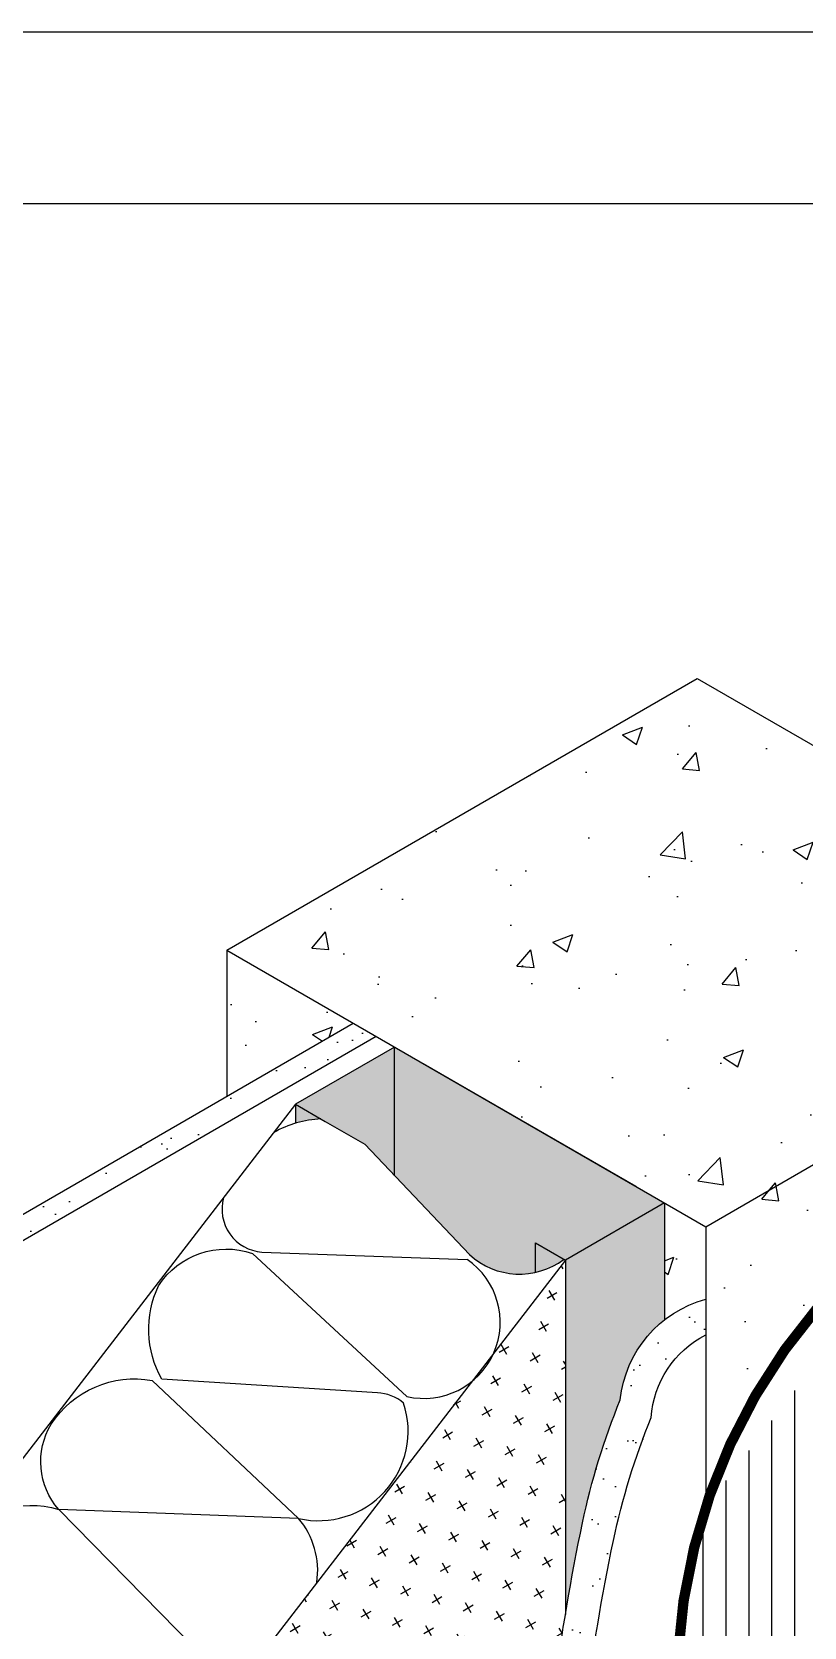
# Model space of a CAD drawing. Extents: x 0 to 51, y 0 to 66.
# Drawn here: x 9.98 to 16.73, y 52.06 to 66 of the extents above; entities that cross this region are included whole.
import ezdxf

# ---------------------------------------------------------------- set-up
doc = ezdxf.new("R2010")
doc.units = 0
doc.header["$LTSCALE"] = 1.5
doc.header["$MEASUREMENT"] = 0
doc.linetypes.add('DASHED', pattern=[0.75, 0.5, -0.25])
doc.layers.get('DEFPOINTS').update_dxf_attribs({"linetype": 'CONTINUOUS'})
for name, color, linetype in [('INSULATION', 40, 'CONTINUOUS'), ('STRUCTURE', 252, 'CONTINUOUS'), ('STRUCTURE_SHADING', 254, 'CONTINUOUS'), ('TYVEK', 160, 'DASHED'), ('W', 7, 'CONTINUOUS')]:
    doc.layers.add(name, color=color, linetype=linetype)
pattern_1 = [(49.99999999999999, (45.453125, 3.296875), (1.793150456501884, -0.1568803374564878), [0.1875, -2.0625]), (355, (45.453125, 3.296875), (-0.3468783340325, 1.88048033425003), [0.15, -1.65]), (100.4514, (45.6025542, 3.28380165), (1.446273454285054, 1.723598855152384), [0.159350475, -1.75285528]), (46.18420000000001, (45.453125, 3.796875), (2.668102621564111, -0.4137975358225452), [0.28125, -3.09375]), (96.6356, (45.6754668625, 3.7623917325), (2.336656763871758, 2.435294677251104), [0.23902572, -2.6292825]), (351.1842, (45.453125, 3.796875), (2.336654862834068, 2.435296502313312), [0.225, -2.475]), (21, (45.703125, 3.671875), (1.492267630296154, -1.006547226663347), [0.1875, -2.0625]), (326.0000000000001, (45.703125, 3.671875), (0.6082883298039543, 1.812875112617133), [0.15, -1.65]), (71.4514, (45.8274805825, 3.587995985), (2.100556571453725, 0.806326241774881), [0.159350475, -1.75285528]), (37.50000000000001, (45.453125, 3.296875), (0.03039963829322667, 0.8322346345782787), [0, -1.63, 0, -1.675, 0, -1.65625]), (7.499999999999999, (45.453125, 3.296875), (0.6576738436053715, 0.9860292797059006), [0, -0.955, 0, -1.5925, 0, -0.63125]), (327.5, (44.895625, 3.296875), (1.334556090431023, -0.0563871793359495), [0, -0.625, 0, -1.95, 0, -2.5875]), (317.5, (44.645625, 3.296875), (1.457965423355966, 0.2502624558307941), [0, -0.8125, 0, -1.295, 0, -1.8375])]

msp = doc.modelspace()

# ---------------------------------------------------------------- hatches: boundary and pattern name
at = {"layer": 'INSULATION', "linetype": 'CONTINUOUS'}
h = msp.add_hatch(dxfattribs=at)
h.set_pattern_fill('CROSS', color=256, scale=0.8, angle=30, style=0)
h.set_pattern_definition([(30, (45.453125, 3.296875), (0.07320508075688777, 0.2732050807568878), [0.1, -0.3]), (120, (45.52142627018922, 3.278573729810778), (-0.2732050807568877, 0.07320508075688778), [0.09999999999999998, -0.2999999999999999])])
h.paths.add_polyline_path([(14.35408040833416, 50.59395994693268, 0.04479910819463599), (14.55163102151603, 51.50216927125451, -0.00933874417187991), (14.64735781579769, 52.16551832553501), (14.64735781579769, 55.26494496438183), (14.02131728739993, 54.45306345963127, -0.1217965596194791), (13.82620671620594, 54.20003405187209), (11.10111406090842, 50.66599396148046), (11.10111406090842, 36.88052733717185), (11.19150772301303, 36.93271614232098), (11.19150772301301, 46.8236696667898), (11.68246174263098, 47.09156364628179), (12.70751237584894, 48.06930860529555, 0.03370422444086459), (13.21498259496956, 48.62326448952707, 0.01612494577826852), (13.82873890405718, 49.44416952676993, 0.05565526587535751), (14.15766370504834, 50.04833180140054, 0.02091384948871564)])
at = {"layer": 'STRUCTURE', "linetype": 'CONTINUOUS'}
h = msp.add_hatch(dxfattribs=at)
h.set_pattern_fill('AR-CONC', color=256, scale=0.25, style=0)
h.set_pattern_definition(pattern_1)
h.paths.add_polyline_path([(19.98803048834602, 57.93150615923236), (15.80004019840951, 60.34944348049081), (11.68641953043342, 57.9744434804908), (15.87440982036994, 55.55650615923246)])
h = msp.add_hatch(dxfattribs=at)
h.set_pattern_fill('AR-CONC', color=256, scale=0.25, style=0)
h.set_pattern_definition(pattern_1)
h.paths.add_polyline_path([(15.87440982036993, 55.55650615923244), (15.5133832195822, 55.76494496438184), (15.51338321958221, 54.74155981127512, -0.09987209927354443), (15.87440982036993, 54.92280433373498)])
h.paths.add_polyline_path([(12.79362808484581, 57.33519632355176), (11.68641953043342, 57.9744434804908), (11.68641953043341, 56.69594916661272)])
h = msp.add_hatch(dxfattribs=at)
h.set_pattern_fill('AR-CONC', color=256, scale=0.25, style=0)
h.set_pattern_definition(pattern_1)
h.paths.add_polyline_path([(17.93122015435794, 55.79780433373489), (19.98803048834601, 56.98530433373495), (19.98803048834601, 57.93150615923236), (15.87440982036994, 55.55650615923244), (15.87440982036993, 53.10438104914047, -0.170479842137223)])
h = msp.add_hatch(dxfattribs=at)
h.set_pattern_fill('AR-SAND', color=256, scale=0.25, style=0)
h.set_pattern_definition([(37.50000000000001, (109.8774023421087, 3.296875), (-0.01574833952740204, 0.4817059422532897), [0, -0.38, 0, -0.425, 0, -0.40625]), (7.499999999999999, (109.8774023421087, 3.296875), (0.4424441763169318, 0.7055365163074351), [0, -0.205, 0, -0.3425, 0, -0.13125]), (327.5, (109.5699023421087, 3.296875), (0.7785354654378738, 0.001414763384241124), [0, -0.125, 0, -0.45, 0, -0.5875]), (317.5, (109.5699023421087, 3.296875), (0.7515316511430733, 0.2194188912335623), [0, -0.0625, 0, -0.295, 0, -0.3375])])
h.paths.add_polyline_path([(12.99220531418469, 57.22054770673802), (12.79362808484582, 57.33519632355176), (8.381358926171998, 54.78777153705442), (8.57993615551085, 54.6731229202407)])
h.paths.add_polyline_path([(8.579936155510836, 54.6731229202407), (8.381358926172013, 54.7877715370544), (8.381358926171956, 38.45077869634183), (8.579936155510467, 38.3361300795283)])
h = msp.add_hatch(dxfattribs=at)
h.set_pattern_fill('AR-SAND', color=256, scale=0.25, style=0)
h.set_pattern_definition([(37.50000000000001, (45.453125, 3.296875), (-0.01574833952740204, 0.4817059422532897), [0, -0.38, 0, -0.425, 0, -0.40625]), (7.499999999999999, (45.453125, 3.296875), (0.4424441763169318, 0.7055365163074351), [0, -0.205, 0, -0.3425, 0, -0.13125]), (327.5, (45.145625, 3.296875), (0.7785354654378738, 0.001414763384241124), [0, -0.125, 0, -0.45, 0, -0.5875]), (317.5, (45.145625, 3.296875), (0.7515316511430733, 0.2194188912335623), [0, -0.0625, 0, -0.295, 0, -0.3375])])
h.paths.add_polyline_path([(12.9781453145316, 47.91305860529555, 0.03370422444086459), (13.48561553365222, 48.46701448952707, 0.01612494577826852), (14.09937184273984, 49.28791952676993, 0.05565526587535751), (14.428296643731, 49.89208180140054, 0.02091384948871564), (14.62471334701682, 50.43770994693268, 0.04479910819463599), (14.8222639601987, 51.34591927125451, -0.02073115222964426), (15.06817074273901, 52.81276828487336, -0.04506024657635373), (15.39800675146749, 53.88811883262799, -0.2633397162337647), (15.87440982036993, 54.61030433373497), (15.87440982036993, 54.92280433373498, 0.3092693900534314), (15.12737381278482, 54.04436883262801, 0.0450602465763511), (14.79753780405636, 52.96901828487344, 0.02073115222964576), (14.55163102151603, 51.50216927125449, -0.04479910819464277), (14.35408040833408, 50.59395994693253, -0.02091384948869362), (14.15766370504851, 50.04833180140096, -0.05565526587538272), (13.82873890405725, 49.44416952677004, -0.01612494577827236), (13.21498259496948, 48.62326448952698, -0.03370422444085961), (12.70751237584894, 48.06930860529555), (11.68246174263096, 47.09156364628178), (11.191507723013, 46.82366966678978), (11.46214066169564, 46.66741966678978), (11.95309468131359, 46.93531364628177)])
h.paths.add_polyline_path([(11.4621406616957, 46.66741966678974), (11.191507723013, 46.82366966678977), (11.19150772301302, 36.82833853202273), (11.46214066169568, 36.67208853202273)])
at = {"layer": 'STRUCTURE_SHADING', "linetype": 'CONTINUOUS'}
h = msp.add_hatch(color=256, dxfattribs=at)
h.paths.add_polyline_path([(12.28862928184925, 56.62675751840221), (12.28862928184925, 56.46100010606158, -0.06180753336323958), (12.51089031376843, 56.4984350517933)])
h.paths.add_polyline_path([(13.15465468563357, 57.12675751840225), (12.28862928184923, 56.62675751840221), (12.54843690298457, 56.47675751840221), (12.89296170427105, 56.27784603163694), (13.15465468563357, 56.00175499390551)])
h.paths.add_polyline_path([(13.15465468563358, 57.12675751840233), (13.15465468563357, 56.00175499390551), (13.80803709498549, 55.31242421210844, 0.2445844517967077), (14.38755019466243, 55.1576017565466), (14.38755019466243, 55.41494496438177), (14.64735781579776, 55.26494496438176), (15.5133832195822, 55.76494496438185)])
h.paths.add_polyline_path([(14.63581812486172, 55.27160740805005), (14.38755019466243, 55.41494496438175), (14.38755019466243, 55.1576017565466, 0.1062944799509723)], flags=17)
h.paths.add_polyline_path([(15.51338321958221, 55.76494496438186), (14.64735781579769, 55.26494496438171), (14.64735781579769, 52.16551832553503, -0.01139020288114655), (14.79753780405635, 52.96901828487336, -0.04506024657635373), (15.12737381278482, 54.04436883262799, -0.2031233422652627), (15.51338321958221, 54.74155981127512)])
at = {"layer": 'TYVEK', "linetype": 'CONTINUOUS'}
h = msp.add_hatch(dxfattribs=at)
h.set_pattern_fill('_USER', color=23, scale=0.2, angle=90, style=0, pattern_type=0)
h.set_pattern_definition([(90, (45.453125, 3.296875), (-0.2, 1.224606353822377e-17), [])])
edge = h.paths.add_edge_path()
edge.add_line((14.5394324005366, 38.44876374581774), (14.5394324005366, 43.7613060738225))
edge.add_arc((21.43705470209184, 47.88932475435393), 3.835622140687338, 123.283609689697, 182.1229324160079)
edge.add_arc((12.60471371601104, 48.41994435479976), 5.044407499522511, 292.5529671337997, 352.3363976587753, ccw=False)
edge.add_line((24.40029964701982, 54.02187863755587), (19.3321277903718, 51.09576825182081))
edge.add_line((24.40029964701982, 60.47893094572926), (24.40029964701982, 54.02187863755587))
edge.add_line((17.93122015435797, 55.79780433373491), (24.40029964701983, 59.53272912023248))
edge.add_arc((20.73778936998484, 51.52254633711234), 5.114162854249913, 123.2836096896977, 161.982665277284)
edge.add_arc((20.73778936998472, 51.52254633711242), 5.114162854249787, 123.2836096896971, 182.122932416008)
edge.add_arc((8.961334721876995, 52.23003913770685), 6.72587666603001, 292.5529671337997, 352.3363976587753, ccw=False)
edge.add_line((11.54095963457773, 46.01852142973719), (11.54095963457773, 36.71759468723343))
edge.add_line((14.5394324005366, 38.44876374581777), (11.54095963457773, 36.71759468723364))

# ---------------------------------------------------------------- linework, layer by layer
at = {"layer": 'DEFPOINTS'}
msp.add_line((-1.06581410364015e-14, 66.00000000000001), (51, 66.00000000000001), dxfattribs=at)
at = {"layer": 'INSULATION', "linetype": 'CONTINUOUS'}
for p, q in [((12.28862928184925, 56.62675751840219), (8.742385526959978, 52.02780651550086)), ((14.64735781579769, 55.26494496438181), (11.10111406090842, 50.66599396148047))]:
    msp.add_line(p, q, dxfattribs=at)
at = {"layer": 'INSULATION'}
msp.add_line((12.54843690298457, 56.47675751840221), (12.89296170427105, 56.27784603163695), dxfattribs=at)
for points in [[(12.51089031376842, 56.4984350517933, 0.1190383321109266), (12.09800360749826, 56.37954435517096, 0.1190383321109266)], [(11.65905658409333, 55.81029531504914, 0.4735444520100516), (11.99426794634171, 55.33461831028529), (13.78884493541397, 55.26977223324415)], [(13.23306354697939, 54.01481834584268, 0.1617090747490446), (13.00365971080179, 54.10467500282338), (11.1182901761786, 54.2242332107103, -0.2399330181346201), (11.08996826812092, 55.04050242010254, -0.341801554806941), (11.91221018540677, 55.32338844532931), (13.26215612681755, 54.07262825148463, 0.8283327049022178), (13.78884493541397, 55.26977223324415)], [(12.47435927022744, 52.44688886581972, 0.2163378998014934), (12.31433139398072, 53.00646606795763), (10.21765345138589, 53.08396100567492, -0.3254773018761408), (10.15165429758083, 53.83001650435514, -0.3022487078637421), (11.03623241524365, 54.21300334575434), (12.31433139398072, 53.00646606795763, 0.5849763267459679), (13.23306354697939, 54.01481834584268)], [(9.34184643400421, 51.83684339942998, -0.7318878414109583), (10.21765345138589, 53.08396100567492), (11.39842985238423, 51.88132222220661, 0.2686239954062132), (11.98158584683866, 51.8078349861837)]]:
    msp.add_lwpolyline(points, format="xyb", dxfattribs=at)
msp.add_lwpolyline([(13.80803709498549, 55.31242421210844), (12.89296170427106, 56.27784603163695)], dxfattribs=at)
at = {"layer": 'INSULATION', "linetype": 'CONTINUOUS'}
msp.add_arc((14.24657736206084, 55.79192259310818), 0.6497970938899988, 227.5545459204877, 306.7996662678617, dxfattribs=at)
at = {"layer": 'STRUCTURE', "linetype": 'CONTINUOUS'}
for p, q in [((11.68641953043341, 57.97444348049081), (15.8000401984095, 60.34944348049081)), ((15.8000401984095, 60.34944348049081), (19.98803048834601, 57.93150615923236)), ((11.68641953043341, 57.97444348049081), (15.87440982036993, 55.55650615923245)), ((11.68641953043341, 57.97444348049081), (11.68641953043341, 56.69594916661271)), ((15.87440982036993, 55.55650615923245), (19.98803048834601, 57.93150615923236)), ((13.15465468563357, 56.00175499390552), (13.15465468563357, 57.12675751840226)), ((13.40465468563339, 56.98241995110496), (15.26338321958232, 55.9092825316792)), ((12.28862928184923, 56.62675751840221), (12.54843690298457, 56.47675751840221)), ((12.28862928184925, 56.62675751840219), (12.28862928184925, 56.46100010606158)), ((15.51338321958221, 55.76494496438186), (15.51338321958221, 54.74155981127512)), ((14.38755019466243, 55.1576017565466), (14.38755019466243, 55.41494496438176)), ((14.38755019466243, 55.41494496438176), (14.64735781579777, 55.26494496438176)), ((14.64735781579769, 55.26494496438181), (14.64735781579769, 52.16551832553505))]:
    msp.add_line(p, q, dxfattribs=at)
at = {"layer": 'STRUCTURE'}
for p, q in [((8.381358926171998, 54.78777153705442), (12.79362808484582, 57.33519632355176)), ((8.579936155510836, 54.6731229202407), (12.9922053141847, 57.22054770673803)), ((13.15465468563357, 57.12675751840226), (12.28862928184923, 56.62675751840221)), ((15.51338321958221, 55.76494496438186), (14.64735781579777, 55.26494496438176)), ((15.87440982036993, 55.55650615923245), (15.87440982036993, 53.10438104914047))]:
    msp.add_line(p, q, dxfattribs=at)
for points in [[(11.68246174263096, 47.09156364628178), (12.70751237584894, 48.06930860529555, 0.03370422444086459), (13.21498259496956, 48.62326448952707, 0.01612494577826852), (13.82873890405718, 49.44416952676993, 0.05565526587535752), (14.15766370504834, 50.04833180140054, 0.02091384948871563), (14.35408040833416, 50.59395994693268, 0.04479910819463599), (14.55163102151603, 51.50216927125451, -0.02073115222964426), (14.79753780405635, 52.96901828487336, -0.04506024657635373), (15.12737381278482, 54.04436883262799, -0.3092693900534367), (15.87440982036993, 54.92280433373498, -0.2633397162337694)], [(11.95309468131363, 46.93531364628178), (12.9781453145316, 47.91305860529555, 0.03370422444086459), (13.48561553365222, 48.46701448952707, 0.01612494577826852), (14.09937184273984, 49.28791952676993, 0.05565526587535752), (14.428296643731, 49.89208180140054, 0.02091384948871563), (14.62471334701682, 50.43770994693268, 0.04479910819463599), (14.8222639601987, 51.34591927125451, -0.02073115222964426), (15.06817074273901, 52.81276828487336, -0.04506024657635373), (15.39800675146749, 53.88811883262799, -0.2633397162337647), (15.87440982036993, 54.61030433373497, -0.2633397162337647)]]:
    msp.add_lwpolyline(points, format="xyb", dxfattribs=at)
at = {"layer": 'STRUCTURE', "linetype": 'CONTINUOUS'}
msp.add_arc((20.73778936998484, 51.52254633711234), 5.114162854249913, 123.2836096896977, 161.9826652772839, dxfattribs=at)
at = {"layer": 'TYVEK', "color": 23, "const_width": 0.09}
msp.add_lwpolyline([(17.93122015435797, 55.79780433373491, 0.2625284837406856), (15.62713663557376, 51.33309890892711, -0.2669366406480506), (11.54095963457773, 46.01852142973719)], format="xyb", dxfattribs=at)
at = {"layer": 'W'}
msp.add_lwpolyline([(1.499999999999984, 64.50000000000001), (49.5, 64.50000000000001), (49.5, 1.5), (1.499999999999984, 1.5)], close=True, dxfattribs=at)

doc.saveas('drawing.dxf')
